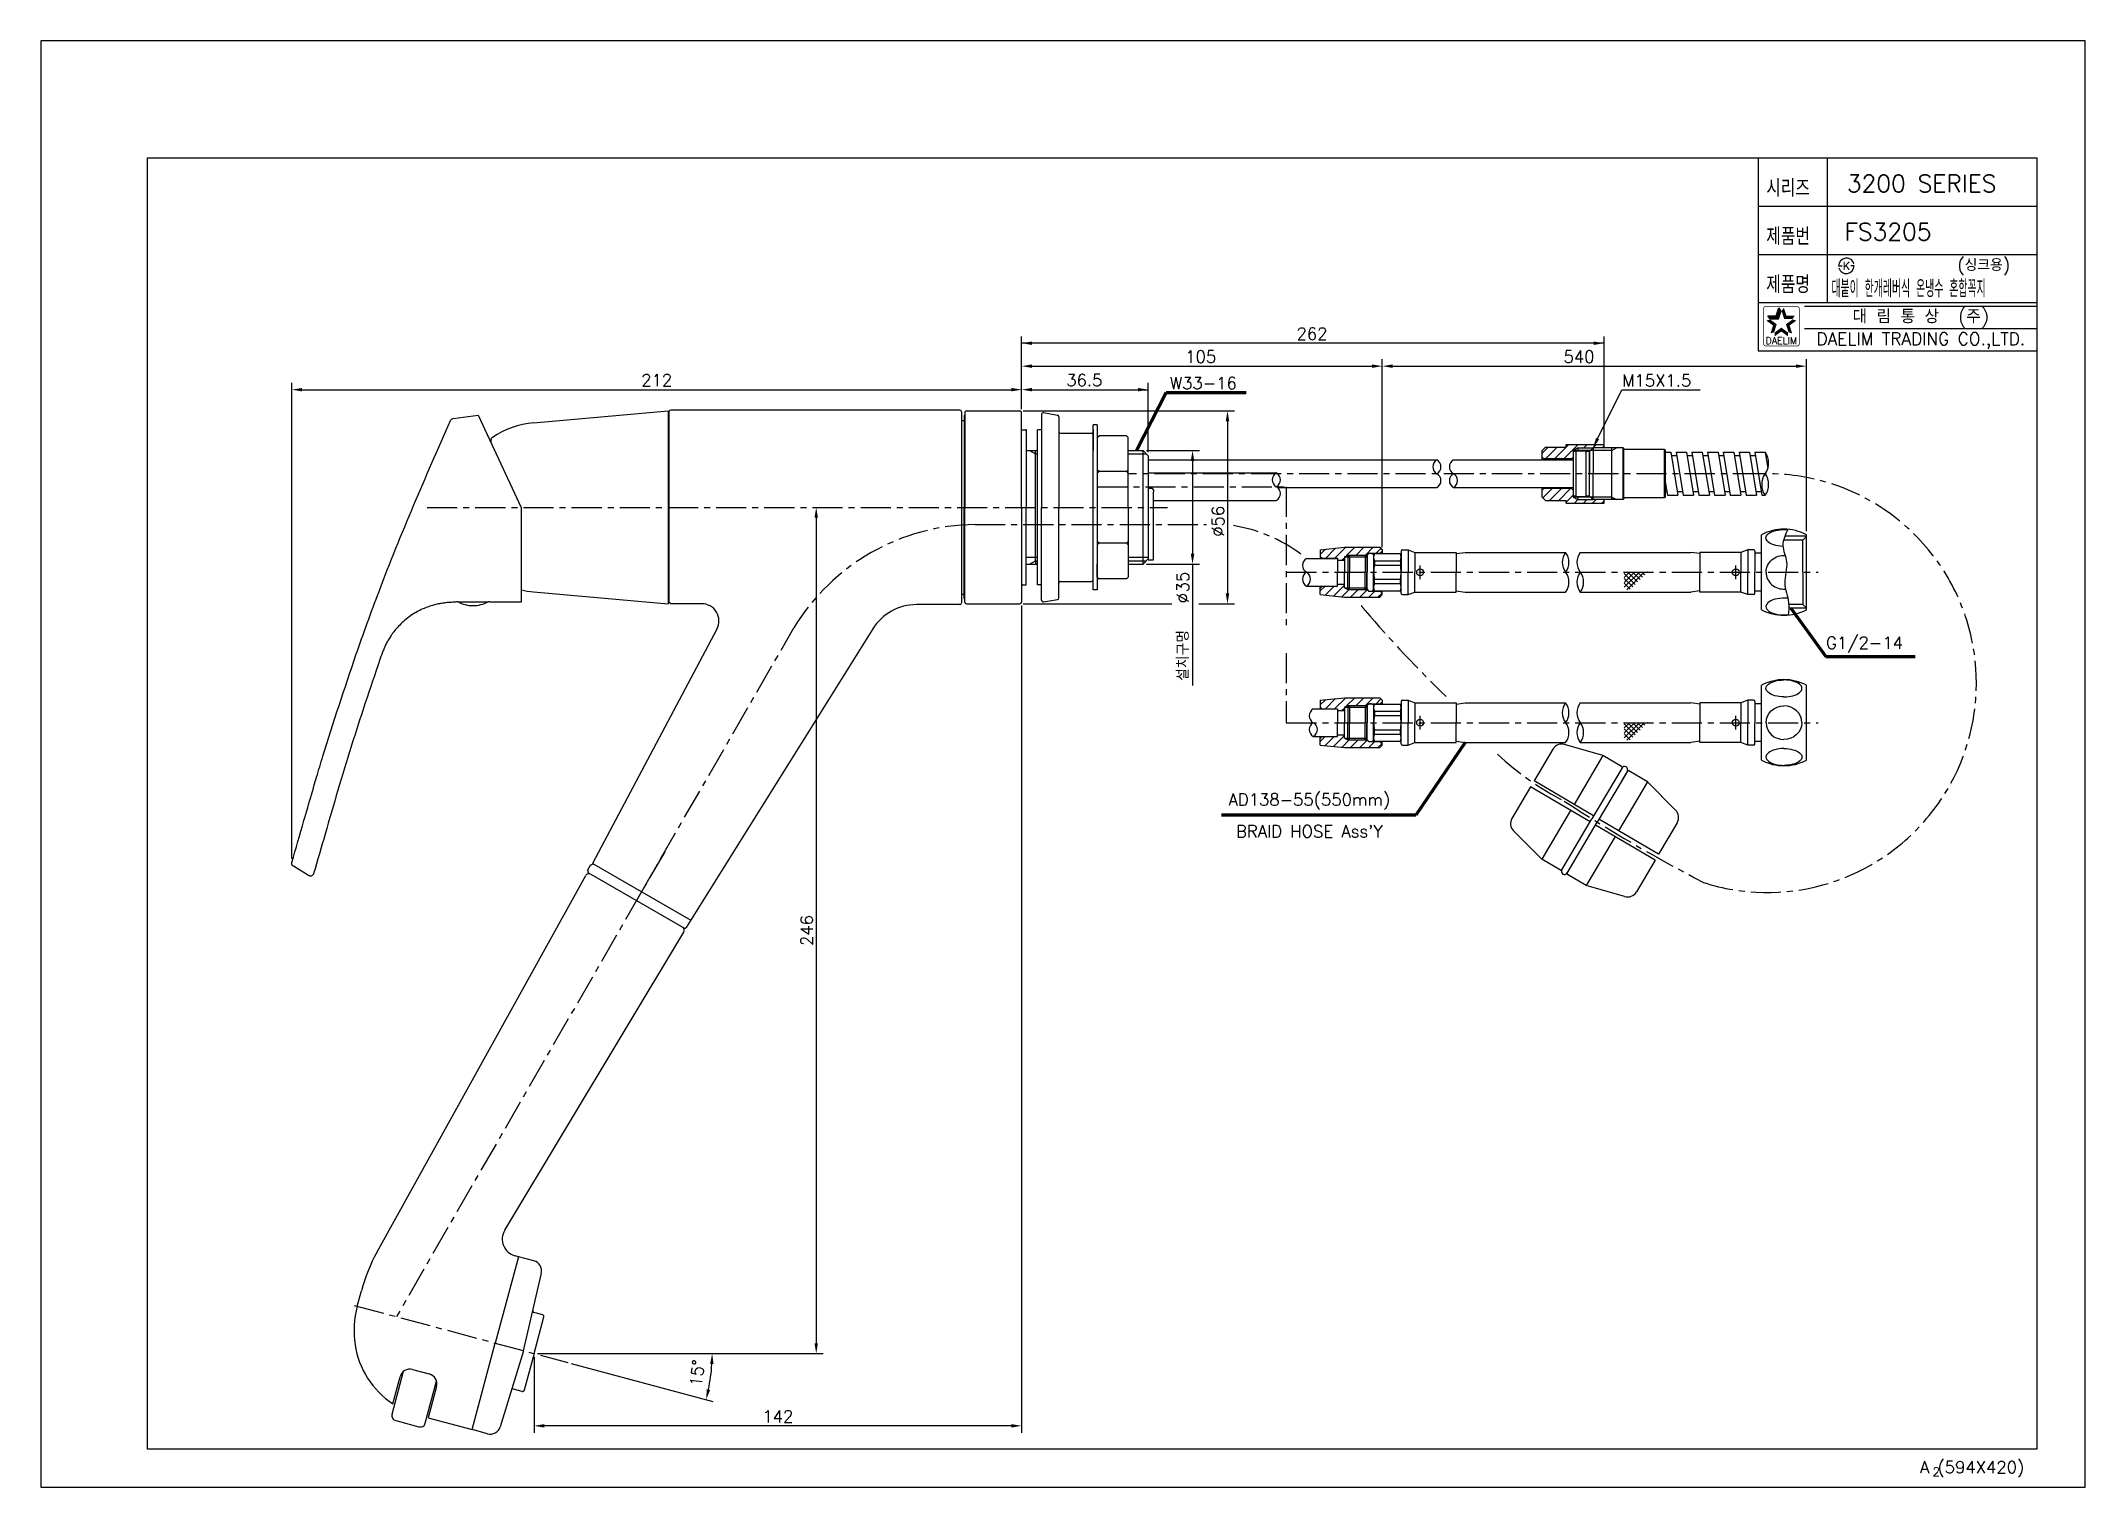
# Model space of a CAD drawing. Extents: x 589 to 1183, y 435 to 855.
import ezdxf
from ezdxf.enums import TextEntityAlignment as Align

# ---------------------------------------------------------------- set-up
doc = ezdxf.new("R2010")
doc.units = 0
doc.header["$LTSCALE"] = 7
doc.header["$MEASUREMENT"] = 0
doc.header["$PDSIZE"] = -10
doc.linetypes.add('CENTER', pattern=[2, 1.25, -0.25, 0.25, -0.25])
doc.layers.get('0').update_dxf_attribs({"color": 2, "linetype": 'CONTINUOUS'})
for name, color, linetype in [('CL', 1, 'CENTER'), ('DIM', 2, 'CONTINUOUS'), ('DWG', 7, 'CONTINUOUS')]:
    doc.layers.add(name, color=color, linetype=linetype)
doc.styles.add('GHS', font='ROMANS', dxfattribs={"bigfont": 'GHS'})
doc.styles.add('HAN', font='TXT.shx', dxfattribs={"bigfont": 'GHS.shx'})
doc.styles.add('ROMANS', font='romans')
doc.dimstyles.new('STANDARD$7', dxfattribs={"dimtxt": 3.5, "dimasz": 3, "dimexe": 1, "dimexo": 0.0625, "dimgap": 1, "dimtad": 1, "dimdec": 4, "dimzin": 0, "dimdsep": 46, "dimtxsty": 'GHS', "dimcen": 1, "dimclrt": 2, "dimadec": 0, "dimazin": 0, "dimtfac": 1, "dimtdec": 4, "dimtofl": 0, "dimtmove": 0, "dimatfit": 3, "dimfxl": 0, "dimtolj": 1, "dimtzin": 0, "dimarcsym": 0})

# ---------------------------------------------------------------- blocks, each defined once
blk = doc.blocks.new('KS')
at = {"layer": 'DIM'}
for p, q in [((-2.25, 0), (-1.75, 0)), ((-1.75, 0), (-1.25, 0)), ((1.75, 0), (1.25, 0)), ((2.25, 0), (1.75, 0))]:
    blk.add_line(p, q, dxfattribs=at)
for start, end in [(15, 180), (195, 0)]:
    blk.add_arc((0, 0), 2.25, start, end, dxfattribs=at)
at = {"layer": 'DIM', "style": 'HAN'}
blk.add_text('K', height=2.39, dxfattribs=at).set_placement((0, 0), align=Align.MIDDLE)
blk = doc.blocks.new('BORDER')
for p, q in [((1, 1), (0, 1)), ((0, 1), (0, 0)), ((1, 0), (1, 1)), ((0, 0), (1, 0))]:
    blk.add_line(p, q)
blk = doc.blocks.new('양식')
at = {"color": 4}
for p, q in [((1219, 386), (1768, 386)), ((1219, 11), (1219, 386)), ((1768, 386), (1768, 11)), ((1768, 11), (1219, 11))]:
    blk.add_line(p, q, dxfattribs=at)
at = {"color": 7}
for p, q in [((1687, 386), (1687, 330)), ((1707, 386), (1707, 344)), ((1687, 372), (1768, 372)), ((1687, 358), (1768, 358)), ((1687, 344), (1768, 344)), ((1687, 330), (1768, 330))]:
    blk.add_line(p, q, dxfattribs=at)
at = {"color": 2}
for p, q in [((1689.81, 340.18), (1692.24, 340.18)), ((1690.48, 339.27), (1689.81, 340.18)), ((1690.48, 339.27), (1692.9, 339.27)), ((1692.24, 340.18), (1692.99, 342.49)), ((1692.9, 339.27), (1693.65, 341.57)), ((1693.65, 341.57), (1692.99, 342.49))]:
    blk.add_line(p, q, dxfattribs=at)
at = {"color": 2, "linetype": 'Continuous'}
for p, q in [((1700.5, 343), (1768, 343)), ((1700.5, 336.5), (1768, 336.5))]:
    blk.add_line(p, q, dxfattribs=at)
at = {"color": 2, "linetype": 'Continuous', "const_width": 0.2}
for points in [[(1688.48, 342.13, -0.414214), (1689.23, 342.88)], [(1688.48, 332.13), (1688.48, 342.13, -1)], [(1689.23, 342.88), (1698.23, 342.88, -0.414214), (1698.98, 342.13, 0.043396)], [(1698.98, 342.13), (1698.98, 332.13, -0.414214), (1698.23, 331.38)], [(1698.23, 331.38), (1689.48, 331.38, -0.414214), (1688.48, 332.13, 0.672398)]]:
    blk.add_lwpolyline(points, format="xyb", dxfattribs=at)
at = {"color": 2}
for points in [[(1691.32, 337.35), (1692.4, 337.7), (1689.36, 338.78), (1690.43, 339.13)], [(1689.81, 340.18), (1690.48, 339.27), (1692.24, 340.18), (1692.9, 339.27)], [(1692.24, 340.18), (1692.9, 339.27), (1692.99, 342.49), (1693.65, 341.57)], [(1694.47, 342.49), (1693.8, 341.57), (1695.22, 340.18), (1694.55, 339.27)], [(1695.22, 340.18), (1694.55, 339.27), (1697.64, 340.18), (1696.98, 339.27)], [(1698.1, 338.78), (1697.02, 339.13), (1696.14, 337.35), (1695.06, 337.7)], [(1690.57, 335.05), (1691.65, 335.4), (1691.32, 337.35), (1692.4, 337.7)], [(1693.73, 335.6), (1693.73, 336.73), (1691.77, 334.18), (1691.77, 335.31)], [(1695.69, 334.18), (1695.69, 335.31), (1693.73, 335.6), (1693.73, 336.73)], [(1696.14, 337.35), (1695.06, 337.7), (1696.89, 335.05), (1695.81, 335.4)]]:
    blk.add_solid(points, dxfattribs=at)
at = {"xscale": 594, "yscale": 420, "zscale": 594}
blk.add_blockref('BORDER', (1188, 0), dxfattribs=at)
at = {"layer": 'DIM', "color": 4}
blk.add_blockref('KS', (1712.63, 354.68), dxfattribs=at)
at = {"color": 7, "linetype": 'Continuous'}
for s, height, style, p in [('대 림 통 상  (주)', 4, 'GHS', (1734.26, 339.7)), ('DAELIM TRADING CO.,LTD.', 3.6, 'ROMANS', (1734.26, 332.93))]:
    blk.add_text(s, height=height, dxfattribs=dict(at, style=style)).set_placement(p, align=Align.MIDDLE)
at = {"color": 2, "linetype": 'Continuous', "style": 'ROMANS'}
blk.add_text('DAELIM', height=2, dxfattribs=at).set_placement((1693.73, 331.93), align=Align.CENTER)
at = {"color": 7, "style": 'GHS'}
for s, height, p in [('A (594X420)', 3.5, (1734.01, 4.03)), ('2', 2.5, (1737.67, 3.19))]:
    blk.add_text(s, height=height, dxfattribs=at).set_placement(p)
at = {"layer": 'DIM', "style": 'GHS', "width": 0.8}
for s, p in [('시리즈', (1689.34, 374.73)), ('제품번', (1689.34, 360.73)), ('제품명', (1689.34, 346.73))]:
    blk.add_text(s, height=5, dxfattribs=at).set_placement(p)
blk = doc.blocks.new('wt')
at = {"layer": 'DWG'}
for p, q in [((10.68, 42), (0, 42)), ((10.68, 21.9), (10.68, 42)), ((12.68, 21.9), (12.68, 42)), ((23.34, 42), (12.68, 42)), ((-2.9, 39.75), (-5.82, 28.5)), ((29.18, 28.5), (26.27, 39.75)), ((10.68, 28.5), (-5.82, 28.5)), ((-5.82, 22.2), (-5.82, 28.5)), ((29.18, 28.5), (12.68, 28.5)), ((29.18, 22.2), (29.18, 28.5)), ((-5.82, 13.5), (-5.82, 19.8)), ((-5.52, 21.9), (11.68, 21.9)), ((-5.52, 20.1), (11.68, 20.1)), ((10.68, 0), (10.68, 20.1)), ((28.88, 21.9), (11.68, 21.9)), ((28.88, 20.1), (11.68, 20.1)), ((12.68, 0), (12.68, 20.1)), ((28.18, 21.9), (25.68, 21.9)), ((28.18, 20.1), (25.68, 20.1)), ((29.18, 13.5), (29.18, 19.8)), ((-2.9, 2.25), (-5.82, 13.5)), ((10.68, 13.5), (-5.82, 13.5)), ((29.18, 13.5), (12.68, 13.5)), ((29.18, 13.5), (26.24, 2.24)), ((10.68, 0), (0, 0)), ((23.34, 0), (12.68, 0))]:
    blk.add_line(p, q, dxfattribs=at)
for centre, radius, start, end in [((0, 39), 3, 90, 165.46554), ((23.36, 39), 3, 14.51343, 90), ((-5.49, 21), 0.9, 90, 270), ((-5.52, 22.2), 0.3, 180, 270), ((-5.52, 19.8), 0.3, 90, 180), ((28.85, 21), 0.9, 270, 90), ((28.88, 22.2), 0.3, 270, 0), ((28.88, 19.8), 0.3, 0, 90), ((0, 3), 3, 194.53446, 270), ((23.34, 3), 3, 270, 345.38886)]:
    blk.add_arc(centre, radius, start, end, dxfattribs=at)

msp = doc.modelspace()

# ---------------------------------------------------------------- hatches: boundary and pattern name
at = {"layer": 'DIM'}
h = msp.add_hatch(dxfattribs=at)
h.set_pattern_fill('ANSI31', color=256, scale=15, style=0)
h.set_pattern_definition([(45, (-205.9788, 397.7), (-1.3258252, 1.3258252), [])])
h.paths.add_polyline_path([(1033.71, 733.6), (1034.21, 734.1), (1034.21, 736.06), (1035.62, 736.79), (1040.01, 736.79), (1042.96, 736.79), (1043.21, 737.04), (1043.21, 737.79), (1032.21, 737.79), (1032.21, 737.04), (1026.21, 737.04), (1025.21, 736.04), (1025.21, 734.1), (1025.71, 733.6)])
h.paths.add_polyline_path([(1032.21, 721.54), (1032.21, 720.79), (1043.21, 720.79), (1043.21, 721.54), (1042.96, 721.79), (1039.51, 721.79), (1035.62, 721.79), (1034.21, 722.46), (1034.21, 724.48), (1033.71, 724.98), (1025.71, 724.98), (1025.21, 724.48), (1025.21, 722.54), (1026.21, 721.54)])
h = msp.add_hatch(dxfattribs=at)
h.set_pattern_fill('ANSI31', color=256, scale=15, angle=180, style=0)
h.set_pattern_definition([(225, (1658.4688, -892.767), (1.3258252, -1.3258252), [])])
h.paths.add_polyline_path([(965.77, 697.19), (965.77, 696.64), (961.27, 696.64), (960.77, 696.14), (960.77, 694.19), (967.77, 693.44), (978.02, 693.44), (978.77, 694.19), (978.77, 694.59), (978.17, 695.19), (974.77, 695.19), (974.27, 695.69), (968.77, 695.69), (967.77, 696.09), (967.77, 697.19)])
h.paths.add_polyline_path([(967.77, 707.94), (960.77, 707.19), (960.77, 705.24), (961.27, 704.74), (961.27, 704.69), (965.77, 704.69), (965.77, 704.19), (967.77, 704.19), (967.77, 705.29), (968.77, 705.69), (974.27, 705.69), (974.77, 706.19), (978.17, 706.19), (978.77, 706.79), (978.77, 707.19), (978.02, 707.94)])
h = msp.add_hatch(dxfattribs=at)
h.set_pattern_fill('ANSI31', color=256, scale=15, angle=180, style=0)
h.set_pattern_definition([(225, (1658.4688, -936.4586), (1.3258252, -1.3258252), [])])
h.paths.add_polyline_path([(965.77, 653.5), (965.77, 652.95), (961.27, 652.95), (960.77, 652.45), (960.77, 650.5), (967.77, 649.75), (978.02, 649.75), (978.77, 650.5), (978.77, 650.9), (978.17, 651.5), (974.77, 651.5), (974.27, 652), (968.77, 652), (967.77, 652.4), (967.77, 653.5)])
h.paths.add_polyline_path([(967.77, 664.25), (960.77, 663.5), (960.77, 661.55), (961.27, 661.05), (961.27, 661), (965.77, 661), (965.77, 660.5), (967.77, 660.5), (967.77, 661.6), (968.77, 662), (974.27, 662), (974.77, 662.5), (978.17, 662.5), (978.77, 663.1), (978.77, 663.5), (978.02, 664.25)])

# ---------------------------------------------------------------- linework, layer by layer
for p, q in [((873.97, 691.04), (873.97, 450.79)), ((732.32, 472.78), (732.32, 450.79)), ((870.97, 452.79), (735.32, 452.79))]:
    msp.add_line(p, q)
for points in [[(735.32, 453.29), (735.32, 452.29), (732.32, 452.79)], [(870.97, 453.29), (870.97, 452.29), (873.97, 452.79)]]:
    msp.add_solid(points)
at = {"layer": 'CL'}
for p, q in [((895.97, 725.54), (950.87, 725.54)), ((1089.38, 729.29), (904.78, 729.29)), ((950.87, 725.54), (950.87, 684.95)), ((860.47, 714.54), (927.65, 714.54)), ((762.06, 605.29), (807.82, 684.54)), ((950.87, 677.23), (950.87, 657)), ((770.26, 619.5), (692.31, 484.5))]:
    msp.add_line(p, q, dxfattribs=at)
at = {"layer": 'CL', "color": 2, "linetype": 'CENTER'}
msp.add_line((701.21, 719.54), (916.32, 719.54), dxfattribs=at)
at = {"layer": 'CL'}
for points in [[(950.87, 700.69), (1105.41, 700.69)], [(950.87, 657), (1105.41, 657)]]:
    msp.add_lwpolyline(points, dxfattribs=at)
for centre, radius, start, end in [((1090.62, 668.5), 60.8, 252.2909, 91.16999), ((861.08, 652.26), 62.29, 90.56255, 148.78193), ((928.37, 669.94), 44.86, 53.4599, 80.83797), ((922.49, 649.96), 64.82, 37.71602, 39.2494), ((1260.01, 935.22), 377.17, 220.63133, 225.85539), ((1070.54, 710.21), 85.35, 226.96812, 242.9028), ((1292.04, 1033.38), 476.57, 236.88227, 242.51892)]:
    msp.add_arc(centre, radius, start, end, dxfattribs=at)
at = {"layer": 'DIM'}
for p, q in [((873.97, 748.04), (873.97, 769.2)), ((1043.21, 767.2), (873.97, 767.2)), ((1043.21, 737.79), (1043.21, 769.2)), ((873.97, 748.04), (873.97, 762.54)), ((876.97, 760.54), (975.77, 760.54)), ((978.77, 707.95), (978.77, 762.54)), ((978.77, 708.19), (978.77, 762.54)), ((981.77, 760.54), (1099, 760.54)), ((1102, 712.59), (1102, 762.54)), ((661.92, 617.42), (661.92, 755.71)), ((873.97, 748.04), (873.97, 755.71)), ((873.97, 748.04), (873.97, 755.71)), ((910.77, 735.54), (910.77, 755.71)), ((664.92, 753.71), (870.97, 753.71)), ((876.97, 753.71), (910.77, 753.71)), ((874.47, 747.54), (935.79, 747.54)), ((933.79, 744.54), (933.79, 694.54)), ((1035.62, 736.79), (1034.21, 736.06)), ((1035.62, 736.79), (1040.01, 736.79)), ((1045.51, 736.04), (1046.81, 736.79)), ((876.27, 736.04), (878, 735.04)), ((878, 735.04), (878.57, 735.04)), ((904.97, 735.04), (910.27, 735.04)), ((910.27, 736.04), (925.64, 736.04)), ((923.64, 733.04), (923.64, 706.04)), ((1045.51, 736.04), (1039.26, 736.04)), ((1034.21, 722.46), (1035.62, 721.79)), ((1035.62, 721.79), (1040.01, 721.79)), ((1045.51, 722.54), (1039.26, 722.54)), ((1045.51, 722.54), (1046.81, 721.79)), ((814.29, 716.54), (814.29, 476.78)), ((876.27, 703.04), (878, 704.04)), ((878, 704.04), (878.57, 704.04)), ((904.97, 704.04), (910.27, 704.04)), ((910.27, 703.04), (925.64, 703.04)), ((923.64, 703.04), (923.64, 667.77)), ((967.77, 705.19), (968.77, 705.69)), ((968.77, 705.69), (969.27, 705.69)), ((968.77, 705.19), (974.27, 705.19)), ((973.77, 705.69), (974.27, 705.69)), ((967.77, 696.19), (968.77, 695.69)), ((968.77, 696.19), (974.27, 696.19)), ((968.77, 695.69), (969.27, 695.69)), ((973.77, 695.69), (974.27, 695.69)), ((874.47, 691.54), (917.6, 691.54)), ((925.49, 691.54), (935.79, 691.54)), ((967.77, 661.5), (968.77, 662)), ((968.77, 662), (969.27, 662)), ((968.77, 661.5), (974.27, 661.5)), ((973.77, 662), (974.27, 662)), ((967.77, 652.5), (968.77, 652)), ((968.77, 652.5), (974.27, 652.5)), ((968.77, 652), (969.27, 652)), ((973.77, 652), (974.27, 652)), ((733.32, 473.78), (816.29, 473.78)), ((743.06, 470.9), (784.22, 459.87))]:
    msp.add_line(p, q, dxfattribs=at)
at = {"layer": 'DIM', "color": 2, "linetype": 'CENTER'}
msp.add_line((680.07, 487.78), (742.1, 471.16), dxfattribs=at)
at = {"layer": 'DIM'}
msp.add_lwpolyline([(1041.34, 739.48), (1048.34, 753.64), (1071.19, 753.64)], dxfattribs=at)
msp.add_arc((732.32, 473.78), 51.73, 348.32313, 356.67687, dxfattribs=at)
msp.add_open_spline([(1096.62, 713.15), (1095.88, 711.6), (1094.38, 708.49), (1097.17, 703.32), (1094.84, 697.62), (1097.16, 692.59), (1096.87, 689.44), (1096.69, 688.24)], degree=3, knots=[0, 0, 0, 0, 4.874915, 9.794308, 15.947062, 21.805414, 25.400412, 25.400412, 25.400412, 25.400412], dxfattribs=at)
for points in [[(876.97, 767.7), (876.97, 766.7), (873.97, 767.2)], [(1040.21, 767.7), (1040.21, 766.7), (1043.21, 767.2)], [(876.97, 761.04), (876.97, 760.04), (873.97, 760.54)], [(975.77, 761.04), (975.77, 760.04), (978.77, 760.54)], [(981.77, 761.04), (981.77, 760.04), (978.77, 760.54)], [(1099, 761.04), (1099, 760.04), (1102, 760.54)], [(664.92, 754.21), (664.92, 753.21), (661.92, 753.71)], [(870.97, 754.21), (870.97, 753.21), (873.97, 753.71)], [(876.97, 754.21), (876.97, 753.21), (873.97, 753.71)], [(907.77, 754.21), (907.77, 753.21), (910.77, 753.71)], [(933.29, 744.54), (934.29, 744.54), (933.79, 747.54)], [(1041.79, 739.26), (1040.01, 736.79), (1040.89, 739.7)], [(923.14, 733.04), (924.14, 733.04), (923.64, 736.04)], [(813.79, 716.54), (814.79, 716.54), (814.29, 719.54)], [(923.14, 706.04), (924.14, 706.04), (923.64, 703.04)], [(933.29, 694.54), (934.29, 694.54), (933.79, 691.54)], [(813.79, 476.78), (814.79, 476.78), (814.29, 473.78)], [(783.47, 470.79), (784.47, 470.76), (784.05, 473.78)], [(783.47, 463.19), (782.5, 463.42), (782.29, 460.39)]]:
    msp.add_solid(points, dxfattribs=at)
at = {"layer": 'DWG', "linetype": 'Continuous'}
for p, q in [((708.77, 745.32), (716.05, 746.32)), ((716.05, 746.32), (728.54, 719.54)), ((728.57, 719.54), (728.57, 691.99)), ((666.78, 612.59), (662.36, 615.29)), ((727.75, 501.92), (726.77, 502.18)), ((732.27, 500.71), (727.75, 501.92)), ((729.22, 474.61), (722.46, 452.5)), ((691.05, 456.14), (694.39, 468.62)), ((700.71, 453.56), (703.97, 465.74)), ((703.97, 464.19), (701.54, 455.11)), ((692.11, 454.31), (698.87, 452.5)), ((718.81, 450.48), (714.29, 451.69))]:
    msp.add_line(p, q, dxfattribs=at)
at = {"layer": 'DWG', "color": 7, "linetype": 'Continuous'}
for p, q in [((732.14, 744.11), (771.27, 747.54)), ((857.97, 747.54), (873.47, 747.54)), ((1034.21, 736.04), (1034.21, 722.46)), ((1035.01, 735.94), (1035.01, 722.64)), ((732.14, 694.96), (771.27, 691.54)), ((857.97, 691.54), (873.47, 691.54)), ((729.22, 474.61), (734.42, 497.14)), ((732.32, 473.78), (735.17, 484.4)), ((732.32, 473.78), (729.47, 463.15))]:
    msp.add_line(p, q, dxfattribs=at)
at = {"layer": 'DWG', "color": 7}
for p, q in [((771.27, 747.54), (771.27, 719.54)), ((856.51, 744.74), (857.27, 744.74)), ((719.77, 739.02), (719.77, 738.36)), ((910.77, 729.54), (947.98, 729.54)), ((771.27, 719.54), (771.27, 691.54)), ((912.27, 721.54), (928.91, 721.54)), ((928.91, 721.54), (947.98, 721.54)), ((956.76, 704.69), (965.77, 704.69)), ((956.76, 696.69), (965.77, 696.69)), ((710.16, 692.14), (718.97, 692.14)), ((856.51, 694.34), (857.27, 694.34)), ((958.73, 661), (965.77, 661)), ((958.73, 653), (965.77, 653))]:
    msp.add_line(p, q, dxfattribs=at)
at = {"layer": 'DWG'}
for p, q in [((771.51, 747.29), (771.51, 719.54)), ((856.01, 747.79), (772.01, 747.79)), ((856.51, 747.29), (856.51, 719.54)), ((857.27, 745.94), (857.27, 719.54)), ((857.47, 747.04), (857.47, 719.54)), ((873.97, 719.54), (873.97, 747.04)), ((879.77, 746.55), (879.77, 719.54)), ((880.36, 747.04), (884.36, 746.33)), ((884.77, 745.84), (884.77, 719.54)), ((894.77, 719.54), (894.77, 743.54)), ((895.97, 743.54), (894.77, 743.54)), ((895.97, 743.54), (895.97, 719.54)), ((875.27, 742.04), (875.27, 719.54)), ((878.57, 719.54), (878.57, 742.04)), ((879.77, 742.04), (878.57, 742.04)), ((885.27, 741.04), (894.27, 741.04)), ((894.77, 742.04), (894.77, 736.04)), ((895.97, 739.82), (896.47, 740.32)), ((895.97, 739.82), (895.97, 736.04)), ((904.47, 740.32), (896.47, 740.32)), ((904.47, 740.32), (904.97, 739.82)), ((904.97, 719.54), (904.97, 739.82)), ((1025.21, 736.04), (1026.21, 737.04)), ((1026.21, 737.04), (1032.21, 737.04)), ((1032.21, 737.04), (1032.21, 737.79)), ((1032.21, 737.79), (1043.21, 737.79)), ((1035.62, 736.79), (1035.62, 735.94)), ((1040.01, 736.79), (1039.01, 735.79)), ((1040.01, 736.79), (1040.01, 729.29)), ((1048.81, 736.79), (1040.01, 736.79)), ((1042.96, 736.79), (1043.21, 737.04)), ((1043.21, 736.79), (1043.21, 737.79)), ((1045.51, 721.79), (1045.51, 736.79)), ((1048.81, 721.79), (1048.81, 736.79)), ((1048.81, 736.79), (1049.01, 736.59)), ((1049.01, 736.59), (1049.01, 736.29)), ((875.27, 736.04), (878.57, 736.04)), ((878, 704.04), (878, 736.04)), ((904.97, 736.04), (909.27, 736.04)), ((909.27, 703.04), (909.27, 736.04)), ((910.77, 734.54), (909.27, 736.04)), ((910.77, 734.54), (910.77, 705.04)), ((910.77, 733.29), (994.66, 733.29)), ((999.43, 733.29), (1034.21, 733.29)), ((1025.21, 733.29), (1025.21, 736.04)), ((1025.21, 734.1), (1025.71, 733.6)), ((1033.71, 733.6), (1025.71, 733.6)), ((1025.71, 733.6), (1025.71, 733.29)), ((1034.21, 734.1), (1033.71, 733.6)), ((1033.71, 733.6), (1033.71, 733.29)), ((1039.26, 736.04), (1034.21, 736.04)), ((1035.01, 735.84), (1034.21, 735.84)), ((1034.21, 735.84), (1034.97, 735.84)), ((1035.01, 735.94), (1038.01, 735.94)), ((1038.01, 729.29), (1038.01, 735.94)), ((1038.81, 735.79), (1038.21, 735.79)), ((1039.01, 735.79), (1039.01, 729.29)), ((1039.01, 729.29), (1039.01, 735.59)), ((1049.01, 722.29), (1049.01, 736.29)), ((1060.81, 736.29), (1049.01, 736.29)), ((1060.81, 722.29), (1060.81, 736.29)), ((1060.81, 736.29), (1061.01, 736.09)), ((1061.01, 736.09), (1061.01, 722.49)), ((1061.01, 735.54), (1062.65, 735.54)), ((1062.65, 735.54), (1064.69, 723.04)), ((1064.33, 734.54), (1062.81, 734.54)), ((1064.17, 735.54), (1066.21, 723.04)), ((1064.17, 735.54), (1067.21, 735.54)), ((1067.21, 735.54), (1069.25, 723.04)), ((1068.89, 734.54), (1067.37, 734.54)), ((1068.73, 735.54), (1070.77, 723.04)), ((1068.73, 735.54), (1071.77, 735.54)), ((1071.77, 735.54), (1073.81, 723.04)), ((1073.46, 734.54), (1071.94, 734.54)), ((1073.3, 735.54), (1075.34, 723.04)), ((1073.3, 735.54), (1076.34, 735.54)), ((1076.34, 735.54), (1078.38, 723.04)), ((1078.02, 734.54), (1076.5, 734.54)), ((1077.86, 735.54), (1079.9, 723.04)), ((1077.86, 735.54), (1080.9, 735.54)), ((1080.9, 735.54), (1082.94, 723.04)), ((1082.59, 734.54), (1081.07, 734.54)), ((1082.43, 735.54), (1084.47, 723.04)), ((1082.43, 735.54), (1085.47, 735.54)), ((1085.47, 735.54), (1087.51, 723.04)), ((1087.15, 734.54), (1085.63, 734.54)), ((1086.99, 735.54), (1089.03, 723.04)), ((1086.99, 735.54), (1090.03, 735.54)), ((1090.03, 735.54), (1090.79, 730.84)), ((1090.59, 734.54), (1090.2, 734.54)), ((896.47, 729.93), (895.97, 730.43)), ((896.47, 729.93), (895.97, 729.43)), ((904.47, 729.93), (896.47, 729.93)), ((904.47, 729.93), (904.97, 730.43)), ((904.47, 729.93), (904.97, 729.43)), ((910.77, 725.09), (911.77, 725.09)), ((948.35, 725.29), (994.66, 725.29)), ((999.43, 725.29), (1034.21, 725.29)), ((1025.21, 722.54), (1025.21, 725.29)), ((1025.21, 724.48), (1025.71, 724.98)), ((1025.71, 724.98), (1025.71, 725.29)), ((1033.71, 724.98), (1025.71, 724.98)), ((1033.71, 724.98), (1033.71, 725.29)), ((1034.21, 724.48), (1033.71, 724.98)), ((1038.01, 722.64), (1038.01, 729.29)), ((1039.01, 722.99), (1039.01, 729.29)), ((1040.01, 721.79), (1040.01, 729.29)), ((1061.01, 726.95), (1061.65, 723.04)), ((771.51, 719.54), (771.51, 692.04)), ((856.51, 719.54), (856.51, 691.79)), ((857.27, 693.14), (857.27, 719.54)), ((857.47, 692.04), (857.47, 719.54)), ((873.97, 719.54), (873.97, 692.04)), ((875.27, 697.04), (875.27, 719.54)), ((878.57, 697.04), (878.57, 719.54)), ((879.77, 692.54), (879.77, 719.54)), ((884.77, 693.24), (884.77, 719.54)), ((894.77, 695.54), (894.77, 719.54)), ((895.97, 719.54), (895.97, 695.54)), ((904.97, 719.54), (904.97, 699.25)), ((912.27, 724.59), (912.27, 724.04)), ((912.27, 704.29), (912.27, 724.04)), ((1025.21, 722.54), (1026.21, 721.54)), ((1026.21, 721.54), (1032.21, 721.54)), ((1032.21, 720.79), (1032.21, 721.54)), ((1032.21, 720.79), (1043.21, 720.79)), ((1035.01, 722.74), (1034.21, 722.74)), ((1034.21, 722.74), (1034.97, 722.74)), ((1039.26, 722.54), (1034.21, 722.54)), ((1035.01, 722.64), (1038.01, 722.64)), ((1035.62, 722.64), (1035.62, 721.79)), ((1038.81, 722.79), (1038.21, 722.79)), ((1039.01, 722.79), (1039.01, 724.04)), ((1040.01, 721.79), (1039.01, 722.79)), ((1048.81, 721.79), (1039.51, 721.79)), ((1042.96, 721.79), (1043.21, 721.54)), ((1043.21, 720.79), (1043.21, 721.79)), ((1048.81, 721.79), (1049.01, 721.99)), ((1049.01, 722.29), (1049.01, 721.99)), ((1060.81, 722.29), (1049.01, 722.29)), ((1060.81, 722.29), (1061.01, 722.49)), ((1061.49, 724.04), (1061.01, 724.04)), ((1061.65, 723.04), (1064.69, 723.04)), ((1066.05, 724.04), (1064.53, 724.04)), ((1066.21, 723.04), (1069.25, 723.04)), ((1070.61, 724.04), (1069.09, 724.04)), ((1070.77, 723.04), (1073.81, 723.04)), ((1075.13, 724.04), (1073.65, 724.04)), ((1075.18, 724.04), (1073.66, 724.04)), ((1075.34, 723.04), (1078.38, 723.04)), ((1079.73, 724.04), (1078.21, 724.04)), ((1079.9, 723.04), (1082.94, 723.04)), ((1084.25, 724.04), (1082.77, 724.04)), ((1084.3, 724.04), (1082.78, 724.04)), ((1084.47, 723.04), (1087.51, 723.04)), ((1088.86, 724.04), (1087.34, 724.04)), ((1089.03, 723.04), (1090.03, 723.04)), ((896.47, 709.15), (895.97, 709.65)), ((896.47, 709.15), (895.97, 708.65)), ((904.47, 709.15), (896.47, 709.15)), ((904.47, 709.15), (904.97, 709.65)), ((904.47, 709.15), (904.97, 708.65)), ((960.77, 707.19), (967.77, 707.94)), ((960.77, 707.19), (960.77, 704.69)), ((967.77, 707.94), (978.02, 707.94)), ((978.02, 707.94), (978.77, 707.19)), ((978.77, 707.19), (978.77, 706.09)), ((984.62, 707.19), (986.27, 707.19)), ((986.27, 707.19), (986.27, 700.69)), ((986.27, 707.19), (988.27, 706.44)), ((1085, 707.19), (1083, 706.44)), ((1085, 707.19), (1085, 700.69)), ((1086.65, 707.19), (1085, 707.19)), ((1089, 700.69), (1089, 711.59)), ((1101, 710.04), (1095.36, 710.04)), ((1102, 711.17), (1095.73, 711.17)), ((1101, 710.04), (1102, 711.04)), ((1101, 700.69), (1101, 710.04)), ((1102, 689.79), (1102, 711.59)), ((875.27, 705.04), (878.57, 705.04)), ((875.27, 703.04), (878.57, 703.04)), ((878, 704.04), (878, 703.04)), ((894.77, 697.04), (894.77, 703.04)), ((895.97, 699.25), (895.97, 703.04)), ((904.97, 705.04), (910.47, 705.04)), ((904.97, 703.04), (909.27, 703.04)), ((910.77, 704.54), (909.27, 703.04)), ((910.47, 705.04), (910.77, 704.74)), ((910.77, 705.04), (910.77, 704.29)), ((910.77, 704.29), (912.27, 704.29)), ((960.77, 705.24), (961.27, 704.74)), ((961.27, 704.74), (961.27, 704.69)), ((961.27, 704.74), (965.77, 704.74)), ((965.77, 704.74), (965.77, 700.69)), ((965.77, 704.19), (967.77, 704.19)), ((967.77, 705.19), (967.77, 700.69)), ((967.77, 705.19), (968.77, 705.19)), ((968.77, 705.69), (968.77, 700.69)), ((968.77, 705.19), (969.27, 705.69)), ((969.27, 705.69), (969.27, 700.69)), ((969.27, 705.69), (973.77, 705.69)), ((974.27, 705.19), (973.77, 705.69)), ((973.77, 705.69), (973.77, 700.69)), ((974.77, 706.19), (974.02, 705.44)), ((974.27, 705.19), (974.27, 700.69)), ((974.27, 704.69), (974.37, 704.69)), ((974.37, 705.64), (974.37, 700.69)), ((974.77, 706.19), (978.17, 706.19)), ((974.77, 706.19), (974.77, 706.05)), ((976.27, 705.69), (976.5, 706.09)), ((976.27, 705.69), (976.27, 700.69)), ((976.5, 706.09), (984.03, 706.09)), ((976.5, 704), (976.5, 702.73)), ((976.5, 704), (984.03, 704)), ((976.5, 702.73), (984.03, 702.73)), ((978.77, 706.79), (978.17, 706.19)), ((978.17, 706.19), (978.17, 706.09)), ((984.27, 705.69), (984.03, 706.09)), ((984.03, 704), (984.03, 702.73)), ((984.27, 706.84), (984.27, 700.69)), ((988.27, 706.44), (988.27, 700.69)), ((988.27, 706.44), (1000.27, 706.44)), ((1000.27, 706.44), (1000.27, 700.69)), ((1000.27, 706.09), (1002.86, 706.44)), ((1002.86, 706.44), (1032.04, 706.44)), ((1036.3, 706.44), (1068.4, 706.44)), ((1071, 706.09), (1068.4, 706.44)), ((1083, 706.44), (1071, 706.44)), ((1071, 706.44), (1071, 700.69)), ((1083, 706.44), (1083, 700.69)), ((1087, 706.84), (1087, 700.69)), ((1087, 706.19), (1087, 700.69)), ((1089, 706.19), (1087, 706.19)), ((879.77, 697.04), (878.57, 697.04)), ((885.27, 698.04), (894.27, 698.04)), ((895.97, 695.54), (894.77, 695.54)), ((895.97, 699.25), (896.47, 698.75)), ((904.47, 698.75), (896.47, 698.75)), ((904.47, 698.75), (904.97, 699.25)), ((960.77, 694.19), (960.77, 696.69)), ((960.77, 696.14), (961.27, 696.64)), ((961.27, 696.64), (961.27, 696.69)), ((961.27, 696.64), (965.77, 696.64)), ((965.77, 696.64), (965.77, 700.69)), ((965.77, 697.19), (967.77, 697.19)), ((967.77, 696.19), (967.77, 700.69)), ((967.77, 696.19), (968.77, 696.19)), ((968.77, 695.69), (968.77, 700.69)), ((968.77, 696.19), (969.27, 695.69)), ((969.27, 695.69), (969.27, 700.69)), ((969.27, 695.69), (973.77, 695.69)), ((973.77, 695.69), (973.77, 700.69)), ((974.27, 696.19), (973.77, 695.69)), ((974.77, 695.19), (974.02, 695.94)), ((974.27, 696.19), (974.27, 700.69)), ((974.27, 696.69), (974.37, 696.69)), ((974.37, 695.74), (974.37, 700.69)), ((974.77, 695.19), (974.77, 695.34)), ((974.77, 695.19), (978.17, 695.19)), ((976.27, 695.69), (976.27, 700.69)), ((976.27, 695.69), (976.5, 695.29)), ((976.5, 698.65), (984.03, 698.65)), ((976.5, 697.38), (976.5, 698.65)), ((976.5, 697.38), (984.03, 697.38)), ((976.5, 695.29), (984.03, 695.29)), ((978.17, 695.19), (978.17, 695.29)), ((978.77, 694.59), (978.17, 695.19)), ((978.77, 694.19), (978.77, 695.29)), ((984.03, 697.38), (984.03, 698.65)), ((984.27, 695.69), (984.03, 695.29)), ((984.27, 694.54), (984.27, 700.69)), ((986.27, 694.19), (986.27, 700.69)), ((988.27, 694.94), (988.27, 700.69)), ((1000.27, 694.94), (1000.27, 700.69)), ((1000.27, 695.29), (1002.86, 694.94)), ((1071, 695.29), (1068.4, 694.94)), ((1071, 694.94), (1071, 700.69)), ((1083, 694.94), (1083, 700.69)), ((1085, 694.19), (1085, 700.69)), ((1087, 694.54), (1087, 700.69)), ((1087, 695.19), (1087, 700.69)), ((1089, 695.19), (1087, 695.19)), ((1089, 689.79), (1089, 700.69)), ((1101, 700.69), (1101, 691.34)), ((772.01, 691.54), (771.51, 692.04)), ((781.04, 691.54), (772.01, 691.54)), ((856.01, 691.29), (843.44, 691.29)), ((880.36, 692.05), (884.36, 692.75)), ((960.77, 694.19), (967.77, 693.44)), ((967.77, 693.44), (978.02, 693.44)), ((978.02, 693.44), (978.77, 694.19)), ((984.62, 694.19), (986.27, 694.19)), ((986.27, 694.19), (988.27, 694.94)), ((988.27, 694.94), (1000.27, 694.94)), ((1002.86, 694.94), (1032.04, 694.94)), ((1036.3, 694.94), (1068.4, 694.94)), ((1083, 694.94), (1071, 694.94)), ((1085, 694.19), (1083, 694.94)), ((1086.65, 694.19), (1085, 694.19)), ((1101, 691.34), (1096.88, 691.34)), ((1102, 690.22), (1096.89, 690.22)), ((1101, 691.34), (1102, 690.34)), ((785.46, 684.19), (749.27, 616.14)), ((830.71, 684.24), (776.51, 597.49)), ((1089, 657), (1089, 667.9)), ((1102, 646.1), (1102, 667.9)), ((960.77, 663.5), (967.77, 664.25)), ((960.77, 663.5), (960.77, 661)), ((960.77, 661.55), (961.27, 661.05)), ((961.27, 661.05), (961.27, 661)), ((961.27, 661.05), (965.77, 661.05)), ((965.77, 661.05), (965.77, 657)), ((965.77, 660.5), (967.77, 660.5)), ((967.77, 664.25), (978.02, 664.25)), ((967.77, 661.5), (968.77, 661.5)), ((967.77, 661.5), (967.77, 657)), ((968.77, 661.5), (969.27, 662)), ((968.77, 662), (968.77, 657)), ((969.27, 662), (973.77, 662)), ((969.27, 662), (969.27, 657)), ((974.27, 661.5), (973.77, 662)), ((973.77, 662), (973.77, 657)), ((974.77, 662.5), (974.02, 661.75)), ((974.27, 661.5), (974.27, 657)), ((974.27, 661), (974.37, 661)), ((974.37, 661.95), (974.37, 657)), ((974.77, 662.5), (978.17, 662.5)), ((974.77, 662.5), (974.77, 662.35)), ((976.27, 662), (976.5, 662.4)), ((976.27, 662), (976.27, 657)), ((976.5, 662.4), (984.03, 662.4)), ((976.5, 660.31), (984.03, 660.31)), ((976.5, 660.31), (976.5, 659.04)), ((978.02, 664.25), (978.77, 663.5)), ((978.77, 663.1), (978.17, 662.5)), ((978.17, 662.5), (978.17, 662.4)), ((978.77, 663.5), (978.77, 662.4)), ((984.27, 662), (984.03, 662.4)), ((984.03, 660.31), (984.03, 659.04)), ((984.27, 663.15), (984.27, 657)), ((984.62, 663.5), (986.27, 663.5)), ((986.27, 663.5), (988.27, 662.75)), ((986.27, 663.5), (986.27, 657)), ((988.27, 662.75), (1000.27, 662.75)), ((988.27, 662.75), (988.27, 657)), ((1000.27, 662.4), (1002.86, 662.75)), ((1000.27, 662.75), (1000.27, 657)), ((1002.86, 662.75), (1032.04, 662.75)), ((1036.3, 662.75), (1068.4, 662.75)), ((1071, 662.4), (1068.4, 662.75)), ((1071, 662.75), (1071, 657)), ((1083, 662.75), (1071, 662.75)), ((1085, 663.5), (1083, 662.75)), ((1083, 662.75), (1083, 657)), ((1086.65, 663.5), (1085, 663.5)), ((1085, 663.5), (1085, 657)), ((1087, 663.15), (1087, 657)), ((1089, 662.5), (1087, 662.5)), ((1087, 662.5), (1087, 657)), ((965.77, 652.95), (965.77, 657)), ((965.77, 653.5), (967.77, 653.5)), ((967.77, 652.5), (967.77, 657)), ((968.77, 652), (968.77, 657)), ((969.27, 652), (969.27, 657)), ((973.77, 652), (973.77, 657)), ((974.27, 652.5), (974.27, 657)), ((974.37, 652.05), (974.37, 657)), ((976.27, 652), (976.27, 657)), ((976.5, 659.04), (984.03, 659.04)), ((976.5, 653.69), (976.5, 654.96)), ((976.5, 654.96), (984.03, 654.96)), ((976.5, 653.69), (984.03, 653.69)), ((984.03, 653.69), (984.03, 654.96)), ((984.27, 650.85), (984.27, 657)), ((986.27, 650.5), (986.27, 657)), ((988.27, 651.25), (988.27, 657)), ((1000.27, 651.25), (1000.27, 657)), ((1071, 651.25), (1071, 657)), ((1083, 651.25), (1083, 657)), ((1085, 650.5), (1085, 657)), ((1087, 651.5), (1087, 657)), ((1087, 650.85), (1087, 657)), ((1089, 646.1), (1089, 657)), ((960.77, 650.5), (960.77, 653)), ((960.77, 652.45), (961.27, 652.95)), ((960.77, 650.5), (967.77, 649.75)), ((961.27, 652.95), (961.27, 653)), ((961.27, 652.95), (965.77, 652.95)), ((967.77, 652.5), (968.77, 652.5)), ((967.77, 649.75), (978.02, 649.75)), ((968.77, 652.5), (969.27, 652)), ((969.27, 652), (973.77, 652)), ((974.27, 652.5), (973.77, 652)), ((974.77, 651.5), (974.02, 652.25)), ((974.27, 653), (974.37, 653)), ((974.77, 651.5), (974.77, 651.65)), ((974.77, 651.5), (978.17, 651.5)), ((976.27, 652), (976.5, 651.6)), ((976.5, 651.6), (984.03, 651.6)), ((978.02, 649.75), (978.77, 650.5)), ((978.17, 651.5), (978.17, 651.6)), ((978.77, 650.9), (978.17, 651.5)), ((978.77, 650.5), (978.77, 651.6)), ((984.27, 652), (984.03, 651.6)), ((984.62, 650.5), (986.27, 650.5)), ((986.27, 650.5), (988.27, 651.25)), ((988.27, 651.25), (1000.27, 651.25)), ((1000.27, 651.6), (1002.86, 651.25)), ((1002.86, 651.25), (1032.04, 651.25)), ((1036.3, 651.25), (1068.4, 651.25)), ((1071, 651.6), (1068.4, 651.25)), ((1083, 651.25), (1071, 651.25)), ((1085, 650.5), (1083, 651.25)), ((1086.65, 650.5), (1085, 650.5)), ((1089, 651.5), (1087, 651.5)), ((686.69, 503.29), (747.3, 612.64)), ((747.81, 614.1), (748.81, 615.83)), ((747.81, 614.1), (748.02, 613.98)), ((775.92, 597.29), (748.21, 613.29)), ((748.81, 615.83), (749.02, 615.71)), ((749.27, 616.14), (749.71, 615.89)), ((749.71, 615.89), (777.85, 599.64)), ((723.77, 509.59), (775.81, 596.18)), ((727.75, 501.92), (721.02, 476.81)), ((680.93, 487.55), (682.12, 491.99)), ((714.29, 451.69), (721.02, 476.81)), ((691.25, 459.19), (693.35, 467.03)), ((697.02, 469.16), (701.85, 467.86)), ((701.54, 455.11), (714.29, 451.69))]:
    msp.add_line(p, q, dxfattribs=at)
at = {"layer": 'DWG', "color": 7, "linetype": 'CENTER'}
for p, q in [((873.97, 742.04), (875.27, 742.04)), ((873.97, 697.04), (875.27, 697.04)), ((734.81, 485.01), (732.27, 485.7)), ((728.86, 462.8), (726.32, 463.48))]:
    msp.add_line(p, q, dxfattribs=at)
at = {"layer": 'DWG', "linetype": 'CENTER'}
for p, q in [((989.77, 698.69), (989.77, 702.69)), ((1081.5, 698.69), (1081.5, 702.69)), ((989.77, 655), (989.77, 659)), ((1081.5, 655), (1081.5, 659))]:
    msp.add_line(p, q, dxfattribs=at)
at = {"layer": 'DWG', "color": 2}
for p, q in [((1049.09, 696.32), (1053.47, 700.69)), ((1049.09, 700.57), (1049.22, 700.69)), ((1049.09, 699.15), (1050.64, 700.69)), ((1049.09, 697.74), (1052.05, 700.69)), ((1052.26, 697.15), (1049.09, 700.32)), ((1051.55, 696.44), (1049.09, 698.9)), ((1050.85, 695.73), (1049.09, 697.49)), ((1049.8, 695.62), (1054.88, 700.69)), ((1052.97, 697.86), (1050.13, 700.69)), ((1053.68, 698.56), (1051.54, 700.69)), ((1054.38, 699.27), (1052.96, 700.69)), ((1055.09, 699.98), (1054.37, 700.69)), ((1055.8, 700.68), (1055.79, 700.69)), ((1049.09, 656.87), (1049.22, 657)), ((1049.09, 652.63), (1053.47, 657)), ((1049.09, 654.05), (1052.05, 657)), ((1049.09, 655.46), (1050.64, 657)), ((1052.26, 653.46), (1049.09, 656.62)), ((1051.55, 652.75), (1049.09, 655.21)), ((1050.85, 652.04), (1049.09, 653.8)), ((1049.8, 651.92), (1054.88, 657)), ((1052.97, 654.16), (1050.13, 657)), ((1053.68, 654.87), (1051.54, 657)), ((1054.38, 655.58), (1052.96, 657)), ((1055.09, 656.29), (1054.37, 657)), ((1055.8, 656.99), (1055.79, 657))]:
    msp.add_line(p, q, dxfattribs=at)
at = {"layer": 'DWG'}
for centre in [(989.77, 700.69), (1081.5, 700.69), (989.77, 657), (1081.5, 657)]:
    msp.add_circle(centre, 1, dxfattribs=at)
at = {"layer": 'DWG', "color": 7}
for centre, radius, start, end in [((734.32, 719.21), 25, 95, 124.38035), ((720.77, 739.02), 1, 124.38035, 180), ((734.32, 719.87), 25, 256.6978, 265)]:
    msp.add_arc(centre, radius, start, end, dxfattribs=at)
at = {"layer": 'DWG'}
for centre, radius, start, end in [((772.01, 747.29), 0.5, 90, 180), ((856.01, 747.29), 0.5, 0, 90), ((857.77, 745.94), 0.5, 126.8699, 180), ((857.97, 747.04), 0.5, 90, 180), ((880.27, 746.55), 0.5, 80, 180), ((884.27, 745.84), 0.5, 0, 80), ((720.92, 738.94), 1.15, 124.19041, 126.3307), ((885.27, 741.54), 0.5, 180, 270), ((894.27, 740.54), 0.5, 0, 90), ((1038.21, 735.59), 0.2, 90, 180), ((1038.81, 735.59), 0.2, 0, 90), ((1085.65, 732.41), 5.38, 324.51066, 35.48934), ((911.77, 724.59), 0.5, 0, 90), ((1094.42, 726.16), 5.39, 144.53814, 215.46186), ((1085.64, 726.16), 5.39, 324.53814, 35.46186), ((1038.21, 722.99), 0.2, 180, 270), ((1038.81, 722.99), 0.2, 270, 0), ((1095.5, 699.19), 14, 62.336, 117.664), ((984.62, 706.84), 0.35, 90, 180), ((1086.65, 706.84), 0.35, 0, 90), ((975.32, 705.1), 1.1, 29.86283, 150.13717), ((978.74, 705.05), 2.48, 155.05944, 204.94056), ((985.39, 700.69), 9.12, 167.08009, 180), ((981.79, 705.05), 2.48, 335.05944, 24.94056), ((975.14, 700.69), 9.12, 0, 12.91991), ((1035.74, 703.57), 4.68, 142.13683, 217.86317), ((1028.35, 703.57), 4.68, 322.13683, 37.86317), ((1040, 703.57), 4.68, 142.13683, 217.86317), ((885.27, 697.54), 0.5, 90, 180), ((894.27, 698.54), 0.5, 270, 0), ((975.32, 696.29), 1.1, 209.86283, 330.13717), ((985.39, 700.69), 9.12, 180, 192.91991), ((978.74, 696.34), 2.48, 155.05944, 204.94056), ((975.14, 700.69), 9.12, 347.08009, 0), ((981.79, 696.34), 2.48, 335.05944, 24.94056), ((1028.34, 697.82), 4.68, 322.1937, 37.92005), ((1040, 697.82), 4.68, 142.13683, 217.86317), ((1032.6, 697.82), 4.68, 322.13683, 37.86317), ((714.57, 699.99), 9, 240.70877, 270), ((714.57, 699.99), 9, 270, 299.27225), ((781.04, 686.54), 5, 332, 90), ((843.44, 676.29), 15, 90, 148), ((856.01, 691.79), 0.5, 270, 0), ((857.77, 693.14), 0.5, 180, 233.1301), ((857.77, 693.14), 0.5, 180, 233.1301), ((857.97, 692.04), 0.5, 180, 270), ((880.27, 692.54), 0.5, 180, 280), ((884.27, 693.24), 0.5, 280, 0), ((984.62, 694.54), 0.35, 180, 270), ((1086.65, 694.54), 0.35, 270, 0), ((1095.5, 702.19), 14, 242.336, 297.664), ((1095.5, 655.5), 14, 62.336, 117.664), ((975.32, 661.41), 1.1, 29.86283, 150.13717), ((978.74, 661.36), 2.48, 155.05944, 204.94056), ((981.79, 661.36), 2.48, 335.05944, 24.94056), ((984.62, 663.15), 0.35, 90, 180), ((1035.74, 659.88), 4.68, 142.13683, 217.86317), ((1028.35, 659.88), 4.68, 322.13683, 37.86317), ((1040, 659.88), 4.68, 142.13683, 217.86317), ((1086.65, 663.15), 0.35, 0, 90), ((985.39, 657), 9.12, 167.08009, 180), ((985.39, 657), 9.12, 180, 192.91991), ((978.74, 652.65), 2.48, 155.05944, 204.94056), ((975.14, 657), 9.12, 0, 12.91991), ((975.14, 657), 9.12, 347.08009, 0), ((981.79, 652.65), 2.48, 335.05944, 24.94056), ((1028.34, 654.12), 4.68, 322.1937, 37.92005), ((1040, 654.13), 4.68, 142.13683, 217.86317), ((1032.6, 654.13), 4.68, 322.13683, 37.86317), ((975.32, 652.6), 1.1, 209.86283, 330.13717), ((984.62, 650.85), 0.35, 180, 270), ((1086.65, 650.85), 0.35, 270, 0), ((1095.5, 658.5), 14, 242.336, 297.664), ((748.18, 612.15), 1, 60.0003, 151.0003), ((748.46, 613.73), 0.5, 150, 239.99999), ((749.46, 615.46), 0.5, 60, 150), ((774.95, 596.7), 1, 329.0003, 60.0003), ((776.08, 597.79), 0.526, 252.43034, 328.82428), ((728.06, 507.01), 5, 149.0003, 255), ((707.5, 480.43), 27.5, 165, 188.57818), ((705.02, 480.06), 25, 188.57818, 236.55776), ((696.25, 466.26), 3, 75, 165)]:
    msp.add_arc(centre, radius, start, end, dxfattribs=at)
at = {"layer": 'DWG', "color": 7, "linetype": 'Continuous'}
for centre, start, end in [((873.47, 747.04), 0, 90), ((873.47, 692.04), 270, 0), ((732.4, 486.18), 167, 255), ((734.69, 484.53), 345, 75), ((726.19, 463), 75, 163), ((728.99, 463.28), 255, 345)]:
    msp.add_arc(centre, 0.5, start, end, dxfattribs=at)
at = {"layer": 'DWG', "color": 2, "linetype": 'Continuous'}
for centre, start, end in [((995.77, 731.29), 119.1733, 240.8267), ((993.54, 731.29), 299.1733, 60.8267), ((1000.55, 731.29), 119.1733, 240.8267), ((949.1, 727.54), 119.1733, 240.8267), ((946.87, 727.54), 299.1733, 60.8267), ((946.87, 723.54), 299.1733, 60.8267), ((993.54, 727.29), 299.1733, 60.8267), ((1000.55, 727.29), 119.1733, 240.8267), ((998.32, 727.29), 299.1733, 60.8267), ((957.88, 702.69), 119.1733, 240.8267), ((957.88, 698.69), 119.1733, 240.8267), ((955.65, 698.69), 299.1733, 60.8267), ((959.85, 659), 119.1733, 240.8267), ((959.85, 655), 119.1733, 240.8267), ((957.62, 655), 299.1733, 60.8267)]:
    msp.add_arc(centre, 2.29, start, end, dxfattribs=at)
at = {"layer": 'DWG', "linetype": 'Continuous'}
for centre, radius, start, end in [((730.42, 479.05), 50, 151.0003, 165), ((731.49, 497.81), 3, 347, 75), ((701.08, 464.96), 3, 345, 75), ((692.5, 455.76), 1.5, 165, 255), ((699.26, 453.94), 1.5, 255, 345), ((719.59, 453.38), 3, 255, 343)]:
    msp.add_arc(centre, radius, start, end, dxfattribs=at)
at = {"layer": 'DWG', "extrusion": (0, 0, -1)}
for centre, major_axis, ratio, start_param, end_param in [((1095.5, 710.65), (-5.23, 0), 0.468197, 4.769562, 8.061189), ((1095.5, 700.69), (-5.2, 0), 0.942809, 0, 1.655558), ((1095.5, 666.96), (-5.23, 0), 0.468197, 4.712389, 7.853982), ((1095.5, 657), (-5.2, 0), 0.942809, 0, 1.570796), ((1095.5, 657), (5.2, 0), 0.942809, 0, 1.570796), ((1095.5, 647.04), (5.23, 0), 0.468197, 4.712389, 7.853982)]:
    msp.add_ellipse(centre, major_axis=major_axis, ratio=ratio, start_param=start_param, end_param=end_param, dxfattribs=at)
at = {"layer": 'DWG'}
for centre, major_axis, ratio, start_param, end_param in [((1095.5, 700.69), (-5.2, 0), 0.942809, 0, 1.655558), ((1095.5, 690.73), (-5.23, 0), 0.468197, 4.497779, 8.086207), ((1095.5, 666.96), (5.23, 0), 0.468197, 4.712389, 7.853982), ((1095.5, 657), (5.2, 0), 0.942809, 0, 1.570796), ((1095.5, 657), (-5.2, 0), 0.942809, 0, 1.570796), ((1095.5, 647.04), (-5.23, 0), 0.468197, 4.712389, 7.853982)]:
    msp.add_ellipse(centre, major_axis=major_axis, ratio=ratio, start_param=start_param, end_param=end_param, dxfattribs=at)
at = {"layer": 'DWG', "linetype": 'Continuous'}
for points in [[(680.55, 676.71), (687.25, 695.13), (708.03, 744.75)], [(708.03, 744.75), (708.21, 745.02), (708.47, 745.21), (708.77, 745.32)], [(709.32, 691.98), (708.01, 691.93), (706.71, 691.83), (705.43, 691.66), (704.14, 691.41), (702.76, 691.06), (701.23, 690.55), (699.53, 689.83), (697.73, 688.87), (695.97, 687.71), (694.33, 686.39), (692.91, 685.01), (691.75, 683.67), (690.83, 682.44), (690.09, 681.28), (689.46, 680.15), (688.9, 678.98), (688.39, 677.78), (687.93, 676.56), (687.5, 675.33)], [(728.57, 691.99), (724.19, 691.99), (719.82, 691.99)], [(661.92, 616.42), (665.44, 628.55), (667.61, 636.04), (669.11, 641.18), (670.93, 647.24), (680.55, 676.71)], [(687.5, 675.33), (683.25, 662.75), (679.19, 650.1), (675.32, 637.41), (671.59, 624.65), (668.26, 613.16)], [(662.36, 615.29), (662.19, 615.42), (662.05, 615.59), (661.95, 615.78), (661.89, 615.99), (661.89, 616.21), (661.92, 616.42)], [(668.26, 613.16), (668.14, 612.91), (667.94, 612.67), (667.67, 612.51), (667.35, 612.44), (667.04, 612.48), (666.78, 612.59)]]:
    msp.add_spline(points, degree=3, dxfattribs=at)
for points, knots in [([(710.16, 692.14), (710.07, 692.12), (709.88, 692.09), (709.61, 692.04), (709.42, 692), (709.34, 691.98), (709.32, 691.98)], [0.6750117, 0.6750117, 0.6750117, 0.6750117, 0.9560346, 1.2763387, 1.4725597, 1.5373304, 1.5373304, 1.5373304, 1.5373304]), ([(719.82, 691.99), (719.78, 692), (719.62, 692.03), (719.33, 692.08), (719.09, 692.12), (718.97, 692.14)], [0, 0, 0, 0, 0.1242167, 0.4901384, 0.8623731, 0.8623731, 0.8623731, 0.8623731])]:
    msp.add_open_spline(points, degree=3, knots=knots, dxfattribs=at)
at = {"layer": 'DWG', "color": 0, "linetype": 'ByBlock'}
for p in [(875.27, 742.04), (874.27, 697.04)]:
    msp.add_point(p, dxfattribs=at)

# ---------------------------------------------------------------- block references
at = {"layer": 'DIM'}
msp.add_blockref('양식', (-599, 435), dxfattribs=at)
at = {"layer": 'DIM', "rotation": 59.42209993445597}
msp.add_blockref('wt', (1052.6, 607.85), dxfattribs=at)

# ---------------------------------------------------------------- texts
at = {"color": 7, "style": 'GHS'}
for s, p in [('3200 SERIES', (1135.51, 813.58)), ('FS3205', (1125.74, 799.58))]:
    msp.add_text(s, height=5, dxfattribs=at).set_placement(p, align=Align.MIDDLE)
at = {"style": 'GHS'}
msp.add_text('(싱크용)', height=3.5, dxfattribs=at).set_placement((1145.88, 788.18))
at = {"style": 'GHS', "width": 0.5}
msp.add_text('대붙이 한개레버식 온냉수 혼합꼭지', height=5, dxfattribs=at).set_placement((1109.29, 780.56))
at = {"insert": (803.14, 455.54), "char_height": 3.5, "attachment_point": 5, "style": 'GHS'}
msp.add_mtext('\\A1;142', dxfattribs=at)
at = {"layer": 'DIM', "style": 'GHS'}
for s, p in [('W33-16', (917.01, 753.87)), ('M15X1.5', (1048.48, 754.62))]:
    msp.add_text(s, height=3.5, dxfattribs=at).set_placement(p)
for s, p in [('35 ', (922.59, 694.86)), ('∅', (922.59, 691.7)), ('설치구멍', (922.59, 669.11))]:
    msp.add_text(s, height=3.5, rotation=90, dxfattribs=at).set_placement(p)
msp.add_text('G1/2-14', height=3.5, dxfattribs=at).set_placement((1107.73, 680.22), align=Align.MIDDLE_LEFT)
at = {"layer": 'DIM', "char_height": 3.5, "attachment_point": 5, "style": 'GHS'}
for s, insert in [('262', (958.36, 769.95)), ('105', (926.02, 763.29)), ('\\A1;540', (1035.93, 763.29)), ('\\A1;212', (767.95, 756.46)), ('36.5', (892.2, 756.46)), ('AD138-55(550mm)', (957.58, 634.09)), ("BRAID HOSE Ass'Y", (957.58, 625.45))]:
    msp.add_mtext(s, dxfattribs=dict(at, insert=insert))
for s, insert, rotation in [('\\A1;%%c56', (931.04, 715.48), 90), ('\\A1;246', (811.54, 596.66), 90), ('\\A1;15%%D', (779.69, 468.11), 83.17777)]:
    msp.add_mtext(s, dxfattribs=dict(at, insert=insert, rotation=rotation))

# ---------------------------------------------------------------- leaders
at = {"layer": 'DIM'}
for points, override in [([(907.4, 736.04), (915.97, 752.86), (939.27, 752.86)], {"dimexe": 2, "dimexo": 1, "dimtad": 0, "dimdec": 2, "dimcen": 0, "dimclrd": 256, "dimclre": 256, "dimclrt": 256, "dimtfac": 0.5, "dimtdec": 2, "dimtix": 1, "dimtofl": 1, "dimtmove": 2, "dimlwd": 65535, "dimlwe": 65535}), ([(1097.49, 690.22), (1107.64, 676.2), (1133.64, 676.2)], {"dimexe": 2, "dimexo": 1, "dimtad": 0, "dimdec": 2, "dimcen": 0, "dimclrd": 256, "dimclre": 256, "dimclrt": 256, "dimadec": 4, "dimtfac": 0.5, "dimtdec": 2, "dimtix": 1, "dimtofl": 1, "dimtmove": 2, "dimlwd": 65535, "dimlwe": 65535}), ([(1002.86, 651.25), (988.51, 630.11), (932.1, 630.11)], {"dimscale": 0, "dimexe": 2, "dimexo": 1, "dimgap": 1, "dimtad": 0, "dimcen": 0, "dimclrd": 256, "dimclre": 256, "dimclrt": 256, "dimadec": 4, "dimtfac": 0.5, "dimtofl": 1, "dimtmove": 2, "dimatfit": 0, "dimlwd": 65535, "dimlwe": 65535})]:
    msp.add_leader(points, dimstyle='STANDARD$7', override=override, dxfattribs=at)

doc.saveas('drawing.dxf')
